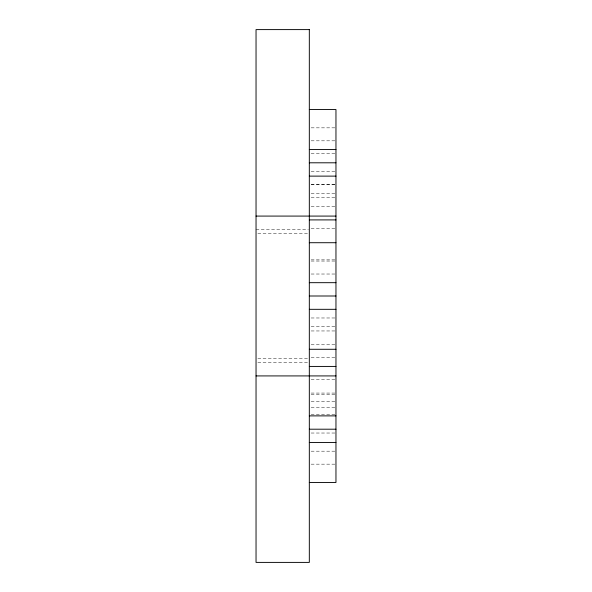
<?xml version="1.0" encoding="UTF-8"?>
<svg xmlns="http://www.w3.org/2000/svg" width="592" height="592" viewBox="0 0 592 592"><rect width="100%" height="100%" fill="white"/><g stroke="black" fill="none" stroke-linecap="round" stroke-linejoin="round"><path stroke-width="0.44" stroke-dasharray="2.96 2.22" d="M311.155 127.842L335.96 127.842M311.155 140.822L335.042 140.822M311.155 153.306L335.042 153.306M311.155 171.628L335.042 171.628M311.155 184.608L335.042 184.608M311.155 184.778L335.042 184.778M311.155 193.266L335.042 193.266M311.155 197.758L335.042 197.758M311.155 206.586L335.96 206.586M311.155 228.556L335.042 228.556M256.04 229.4L308.402 229.4M257.875 233.625L308.402 233.625M311.155 259.866L335.042 259.866M311.155 261.042L335.042 261.042M311.155 274.022L335.042 274.022M311.155 317.978L335.042 317.978M311.155 326.466L335.042 326.466M311.155 330.958L335.042 330.958M311.155 344.788L335.042 344.788M311.155 357.768L335.042 357.768M257.875 358.375L308.402 358.375M257.875 362.6L308.402 362.6M311.155 379.746L335.042 379.746M311.155 393.066L335.042 393.066M311.155 394.242L335.042 394.242M311.155 401.716L335.042 401.716M311.155 407.222L335.042 407.222M311.155 414.703L335.042 414.703M311.155 433.026L335.042 433.026M311.155 451.178L335.042 451.178M311.155 464.158L335.042 464.158"/><path stroke-width="0.89" d="M309.32 109.52L335.96 109.52L335.96 482.48L309.32 482.48M309.32 149.48L335.96 149.48M309.32 162.8L335.96 162.8M309.32 176.12L335.96 176.12M256.04 216.08L335.96 216.08M309.32 219.906L335.96 219.906M309.32 242.72L335.96 242.72M309.32 282.68L335.96 282.68M309.32 296L335.96 296M309.32 309.32L335.96 309.32M309.32 349.28L335.96 349.28M309.32 366.426L335.96 366.426M256.04 375.92L335.96 375.92M309.32 415.88L335.96 415.88M309.32 429.2L335.96 429.2M309.32 442.52L335.96 442.52M309.32 29.6L256.04 29.6L256.04 562.4L309.32 562.4L309.32 29.6"/></g></svg>
